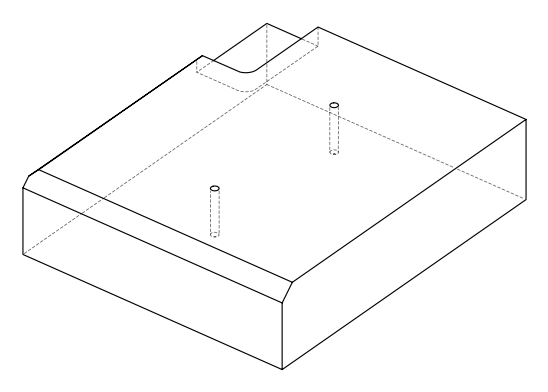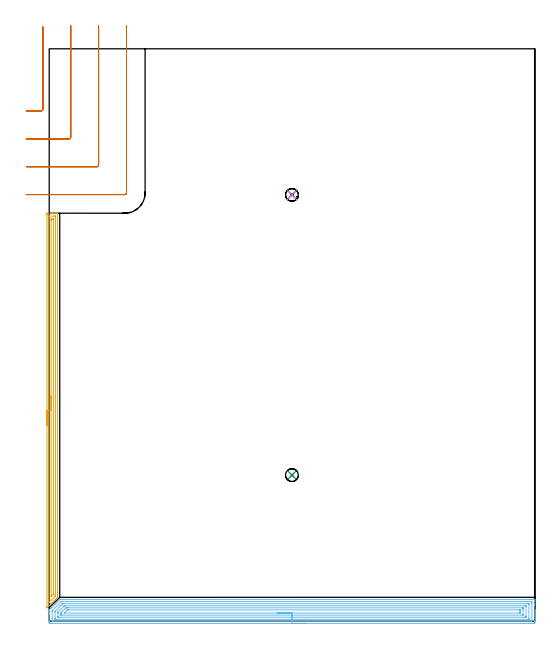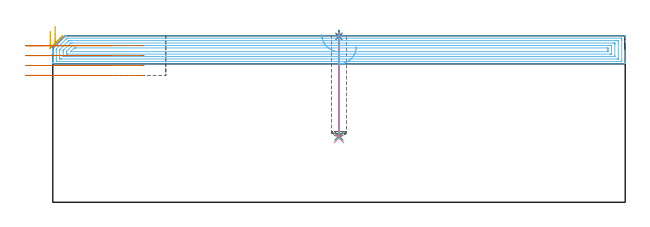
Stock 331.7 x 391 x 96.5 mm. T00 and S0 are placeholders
(PLAN: 7 operations, 3 tool changes, 27.7 min)
(1 SPOT_DRILL | STEP1POCKET | NXT0321_9005460120000 | 0.03 min | 1 mm3)
(2 SPOT_DRILL_1 | STEP1POCKET_1 | NXT0321_9005460120000 | 0.03 min | 2 mm3)
(3 DRILL_BLIND_HOLE_INTO_CENTER | STEP1POCKET | UGT0301_203 | 0.24 min | 3335 mm3)
(4 DRILL_BLIND_HOLE_INTO_CENTER_1 | STEP1POCKET_1 | UGT0301_203 | 0.25 min | 3394 mm3)
(5 AREA_MILL | FG_CHAMFER_SURFACE | UGT0205_001 | 6.58 min | 7221 mm3)
(6 AREA_MILL_1 | FG_CHAMFER_SURFACE_1 | UGT0205_001 | 16.15 min | 43905 mm3)
(7 MILL_CORNER_NOTCH_RECTANGULAR | CORNER_NOTCH_RECTANGULAR | UGT0201_109 | Follow Part, ap 6.35, ae 75% | 4.45 min | 168011 mm3)
(TOOL NXT0321_9005460120000 | NC Spot Drill, 142deg, 12mm, Carbide, Uncoated | D12 PA142 FL30 Z2)
(TOOL UGT0301_203 | Twist Drill 8.7 mm | D8.7 PA118 FL80 Z2)
(TOOL UGT0205_001 | Chamfer Mill 20 x 3 x 45 deg. | D20 FL50 Z2)
(TOOL UGT0201_109 | End Mill 25.4 mm | D25.4 FL25 Z2)
(OP 1 SPOT_DRILL)
G17 G21 G94 G90
T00 M6
G54
G17 G0 G90 X165.8 Y99.8 S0 M3
G43 Z106.5 H0
G94 G81 G98 Z96.126 F250. R99.5
G80
M5
M2
(OP 2 SPOT_DRILL_1)
G17 G21 G94 G90
T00 M6
G54
G17 G0 G90 X165.8 Y291.2 S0 M3
G43 Z106.5 H0
G94 G81 G98 Z96.126 F250. R99.5
G80
M5
M2
(OP 3 DRILL_BLIND_HOLE_INTO_CENTER)
G17 G21 G94 G90
T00 M6
G54
G17 G0 G90 X165.8 Y99.8 S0 M3
G43 Z106.5 H0
G94 G81 G98 Z38.3 F250. R98.5
G80
M5
M2
(OP 4 DRILL_BLIND_HOLE_INTO_CENTER_1)
G17 G21 G94 G90
T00 M6
G54
G17 G0 G90 X165.8 Y291.2 S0 M3
G43 Z106.5 H0
G94 G81 G98 Z37.3 F250. R98.5
G80
M5
M2
(OP 5 AREA_MILL)
G17 G21 G94 G90
T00 M6
G54
G17 G0 G90 X-1.5 Y133.9 S1061 M3
G43 Z106.5 H0
Z99.3
G94 G1 Y133.938 Z98.428 F250.
Y134.052 Z97.564
Y134.241 Z96.712
Y134.503 Z95.88
Y134.837 Z95.074
Y135.24 Z94.3
Y135.708 Z93.564
Y136.24 Z92.872
Y136.829 Z92.229
Y137.472 Z91.64
Y138.164 Z91.108
Y138.9 Z90.64
Y139.674 Z90.237
Y140.48 Z89.903
Y141.312 Z89.641
Y142.164 Z89.452
Y143.028 Z89.338
Y143.9 Z89.3
Y277.719
X-1.499 Y278.105 Z89.301
X-1.494 Y278.605 Z89.303
X-1.491 Y278.692 Z89.305
X-0.998 Y278.7 Z89.799
X1.657 Z92.452
X2.246 Z93.043
X2.543 Z93.339
X4.313 Z95.108
X4.906 Z95.705
X5.198 Z95.997
X5.364 Z96.163
X5.681 Y278.693 Z96.472
X5.697 Y278.691 Z96.488
X5.7 Y278.551 Z96.5
Y16.829
Y16.305 Z96.482
X5.648 Y16.247 Z96.446
X4.892 Y15.492 Z95.692
X4.608 Y15.205 Z95.403
X4. Y14.6 Z94.8
X3.723 Y14.32 Z94.517
X3.033 Y13.633 Z93.833
X2.664 Y13.262 Z93.46
X2.121 Y12.72 Z92.92
X1.772 Y12.371 Z92.569
X1.208 Y11.808 Z92.008
X0.881 Y11.479 Z91.677
X0.296 Y10.896 Z91.096
X-0.408 Y10.192 Z90.392
X-1.35 Y9.249 Z89.448
X-1.44 Y9.164 Z89.358
X-1.492 Y9.118 Z89.306
X-1.498 Y9.22 Z89.301
X-1.499 Y9.249
X-1.5 Y143.9 Z89.3
X-0.086 Z90.714
Y276.321
X-0.084 Y276.537 Z90.716
X-0.081 Y276.645 Z90.719
X-0.079 Y276.69 Z90.721
X0.021 Y276.692 Z90.821
X0.398 Y276.699 Z91.198
X3.428 Y276.7 Z94.228
X3.938 Y276.699 Z94.738
X4.163 Y276.694 Z94.963
X4.256 Y276.69 Z95.056
X4.279 Y276.679 Z95.079
X4.281 Y276.638 Z95.081
X4.284 Y276.542 Z95.084
X4.286 Y276.349 Z95.086
Y276.321
Y17.721
X4.284 Y17.505 Z95.084
X4.281 Y17.397 Z95.081
X4.279 Y17.347 Z95.079
X4.25 Y17.312 Z95.05
X4.044 Y17.099 Z94.844
X3.779 Y16.829 Z94.579
X0.049 Y13.099 Z90.849
X-0.038 Y13.016 Z90.762
X-0.07 Y12.987 Z90.73
X-0.077 Y12.983 Z90.723
X-0.079 Y12.998 Z90.721
X-0.083 Y13.076 Z90.717
X-0.086 Y13.235 Z90.714
Y13.262
Y143.9
X1.328 Z92.128
X1.329 Y273.646 Z92.129
X1.33 Y273.976 Z92.13
X1.336 Y274.538 Z92.136
X1.342 Y274.69 Z92.142
X1.499 Y274.697 Z92.299
X1.657 Y274.699 Z92.457
X2.382 Y274.7 Z93.182
X2.543 Y274.698 Z93.343
X2.703 Y274.695 Z93.503
X2.81 Y274.69 Z93.61
X2.865 Y274.68 Z93.665
X2.867 Y274.648 Z93.667
X2.869 Y274.538 Z93.669
X2.871 Y274.207 Z93.671
Y19.173
X2.867 Y18.613 Z93.667
X2.864 Y18.448 Z93.664
X2.861 Y18.372 Z93.661
X2.822 Y18.331 Z93.622
X2.543 Y18.043 Z93.343
X1.33 Y16.829 Z92.13
X1.329 Z92.129
Y16.831
X1.328 Y143.9 Z92.128
Y144.772 Z92.167
Y145.636 Z92.28
Y146.488 Z92.469
Y147.32 Z92.732
Y148.126 Z93.065
Y148.9 Z93.468
Y149.636 Z93.937
Y150.328 Z94.468
Y150.971 Z95.057
Y151.56 Z95.701
Y152.092 Z96.393
Y152.56 Z97.128
Y152.963 Z97.902
Y153.297 Z98.708
Y153.559 Z99.54
Y153.748 Z100.392
Y153.862 Z101.257
Y153.9 Z102.128
G0 Z106.5
M5
M2
(OP 6 AREA_MILL_1)
G17 G21 G94 G90
T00 M6
G54
G17 G0 G90 X175.85 Y-1.5 S1061 M3
G43 Z106.5 H0
Z90.2
G94 G1 X175.812 Z89.328 F250.
X175.698 Z88.464
X175.509 Z87.612
X175.247 Z86.78
X174.913 Z85.974
X174.51 Z85.2
X174.042 Z84.464
X173.51 Z83.772
X172.921 Z83.129
X172.278 Z82.54
X171.586 Z82.009
X170.85 Z81.54
X170.076 Z81.137
X169.27 Z80.803
X168.438 Z80.541
X167.586 Z80.352
X166.722 Z80.238
X165.85 Z80.2
X0.615
X0.04 Y-1.494 Z80.204
X0.008 Y-1.492 Z80.206
X0.003 Y-0.92 Z80.777
X0. Y-0.307 Z81.39
Y4.423 Z86.118
Y4.978 Z86.674
Y5.314 Z87.01
Y5.868 Z87.564
Y6.205 Z87.9
Y6.878 Z88.577
Y7.541 Z89.24
Y7.595 Z89.295
X0.002 Y7.602 Z89.301
X1.062 Y8.662 Z90.362
X1.955 Y9.555 Z91.255
X2.848 Y10.449 Z92.148
X3.741 Y11.342 Z93.041
X4.635 Y12.235 Z93.934
X5.528 Y13.128 Z94.827
X6.421 Y14.021 Z95.721
X7.076 Y14.677 Z96.374
X7.195 Y14.802 Z96.482
X7.761 Y14.8 Z96.5
X331.531
X331.69 Y14.797 Z96.488
X331.693 Y14.751 Z96.443
X331.7 Y14.362 Z96.061
Y14.003 Z95.702
Y13.33 Z95.025
Y12.102 Z93.799
Y11.548 Z93.243
Y10.935 Z92.63
Y-0.307 Z81.39
X331.697 Y-0.92 Z80.777
X331.692 Y-1.492 Z80.206
X331.66 Y-1.494 Z80.204
X331.085 Y-1.5 Z80.2
X165.85
Y-0.086 Z81.614
X2.345 Y-0.085 Z81.615
X2.233 Y-0.084 Z81.616
X2.016 Y-0.079 Z81.621
X2.01 Y-0.03 Z81.67
X2.002 Y0.369 Z82.069
X2. Y1.752 Z83.452
X2.001 Y6.604 Z88.304
X2.008 Y7.095 Z88.795
X2.01 Y7.143 Z88.843
X2.043 Y7.184 Z88.884
X2.099 Y7.246 Z88.946
X2.173 Y7.323 Z89.023
X7.761 Y12.911 Z94.611
X7.971 Y13.12 Z94.82
X8.186 Y13.33 Z95.03
X8.237 Y13.375 Z95.075
X8.429 Y13.382 Z95.082
X8.541 Y13.385 Z95.085
X329.355
X329.467 Y13.384 Z95.084
X329.683 Y13.379 Z95.079
X329.69 Y13.33 Z95.03
X329.698 Y12.931 Z94.631
X329.7 Y12.439 Z94.139
Y12.039 Z93.739
X329.699 Y0.461 Z82.161
X329.692 Y-0.03 Z81.67
X329.69 Y-0.073 Z81.627
X329.523 Y-0.081 Z81.619
X329.411 Y-0.085 Z81.615
X329.354 Y-0.086 Z81.614
X165.85
Y1.329 Z83.029
X5.081
X4.611 Y1.33 Z83.03
X4.188 Y1.333 Z83.033
X4.048 Y1.335 Z83.035
X4.01 Y1.344 Z83.044
X4.006 Y1.439 Z83.139
X4.002 Y1.564 Z83.264
X4.001 Y1.752 Z83.452
X4. Y1.939 Z83.639
X4.001 Y6.391 Z88.091
X4.006 Y6.58 Z88.28
X4.011 Y6.7 Z88.4
X4.057 Y6.749 Z88.449
X4.188 Y6.888 Z88.588
X8.848 Y11.548 Z93.248
X9.201 Y11.894 Z93.594
X9.254 Y11.943 Z93.643
X9.286 Y11.965 Z93.665
X9.335 Y11.966 Z93.666
X9.547 Y11.969 Z93.669
X10.016 Y11.971 Z93.671
X10.44 Y11.972 Z93.672
X326.619 Y11.971 Z93.671
X327.089 Y11.97 Z93.67
X327.512 Y11.967 Z93.667
X327.652 Y11.965 Z93.665
X327.69 Y11.956 Z93.656
X327.694 Y11.861 Z93.561
X327.698 Y11.736 Z93.436
X327.699 Y11.548 Z93.248
X327.7 Y11.361 Z93.061
X327.699 Y1.752 Z83.452
X327.698 Y1.566 Z83.266
X327.691 Y1.377 Z83.077
X327.688 Y1.335 Z83.035
X327.67 Y1.333 Z83.033
X327.618 Y1.331 Z83.031
X327.512 Y1.329 Z83.029
X165.85
Y2.743 Z84.443
X6.767
X6.06 Y2.748 Z84.448
X6.021 Y2.749 Z84.449
X6.01 Y2.755 Z84.455
X6.007 Y2.777 Z84.477
X6.003 Y2.881 Z84.581
X6.001 Y3.09 Z84.79
X6. Y3.507 Z85.207
Y5.288 Z86.988
X6.002 Y6.177 Z87.877
X6.006 Y6.205 Z87.905
X6.017 Y6.256 Z87.956
X6.06 Y6.304 Z88.004
X6.138 Y6.386 Z88.086
X6.258 Y6.509 Z88.209
X6.41 Y6.661 Z88.361
X9.978 Y10.228 Z91.928
X10.134 Y10.382 Z92.082
X10.26 Y10.503 Z92.203
X10.3 Y10.539 Z92.239
X10.343 Y10.55 Z92.25
X10.44 Y10.554 Z92.254
X10.542 Y10.556 Z92.256
X11.333 Y10.557 Z92.257
X324.934
X325.64 Y10.552 Z92.252
X325.679 Y10.551 Z92.251
X325.69 Y10.545 Z92.245
X325.693 Y10.523 Z92.223
X325.697 Y10.419 Z92.119
X325.699 Y10.21 Z91.91
X325.7 Y9.793 Z91.493
X325.699 Y3.1 Z84.8
X325.697 Y2.884 Z84.584
X325.693 Y2.776 Z84.476
X325.69 Y2.754 Z84.454
X325.675 Y2.75 Z84.45
X325.621 Y2.747 Z84.447
X324.833 Y2.743 Z84.443
X324.732
X165.85
Y4.157 Z85.857
X8.654 Y4.158 Z85.858
X8.024 Y4.161 Z85.861
X8.017 Y4.163 Z85.863
X8.006 Y4.179 Z85.879
X8.003 Y4.423 Z86.123
X8. Y5.075 Z86.775
X8.002 Y5.314 Z87.014
X8.007 Y5.64 Z87.34
X8.011 Y5.8 Z87.5
X8.087 Y5.88 Z87.58
X8.404 Y6.205 Z87.905
X11.076 Y8.877 Z90.577
X11.205 Y9.004 Z90.704
X11.333 Y9.128 Z90.828
X11.963 Y9.139 Z90.839
X12.226 Y9.141 Z90.841
X12.852 Y9.143 Z90.843
X13.12
X323.046 Y9.142 Z90.842
X323.676 Y9.139 Z90.839
X323.683 Y9.137 Z90.837
X323.694 Y9.121 Z90.821
X323.697 Y8.877 Z90.577
X323.7 Y8.225 Z89.925
Y7.986 Z89.686
Y4.662 Z86.362
X323.699 Y4.423 Z86.123
X323.697 Y4.261 Z85.961
X323.693 Y4.18 Z85.88
X323.691 Y4.165 Z85.865
X323.656 Y4.163 Z85.863
X323.581 Y4.16 Z85.86
X323.313 Y4.157 Z85.857
X165.85
Y5.571 Z87.271
X10.44
X10.27 Y5.573 Z87.273
X10.241 Y5.575 Z87.275
X10.238 Y5.577 Z87.277
X10.24 Y5.582 Z87.282
X10.279 Y5.629 Z87.329
X10.317 Y5.669 Z87.369
X10.346 Y5.698 Z87.398
X11.985 Y7.336 Z89.036
X12.226 Y7.576 Z89.276
X12.37 Y7.71 Z89.41
X12.392 Y7.722 Z89.422
X12.42 Y7.725 Z89.425
X12.486 Y7.727 Z89.427
X13.12 Y7.729 Z89.429
X13.377
X321.26 Y7.728 Z89.428
X321.519 Y7.727 Z89.427
X321.634 Y7.724 Z89.424
X321.684 Y7.722 Z89.422
X321.69 Y7.695 Z89.395
X321.697 Y7.55 Z89.25
X321.699 Y7.095 Z88.795
X321.7 Y6.657 Z88.357
X321.699 Y6.205 Z87.905
X321.697 Y5.768 Z87.468
X321.69 Y5.62 Z87.32
X321.687 Y5.578 Z87.278
X321.656 Y5.576 Z87.276
X321.577 Y5.574 Z87.274
X321.26 Y5.572 Z87.272
X321.002 Y5.571 Z87.271
X165.85
X164.978 Z87.309
X164.114 Z87.423
X163.262 Z87.612
X162.43 Z87.874
X161.624 Z88.208
X160.85 Z88.611
X160.114 Z89.08
X159.422 Z89.611
X158.779 Z90.2
X158.19 Z90.843
X157.658 Z91.535
X157.19 Z92.271
X156.787 Z93.045
X156.453 Z93.851
X156.191 Z94.683
X156.002 Z95.535
X155.888 Z96.4
X155.85 Z97.271
G0 Z106.5
M5
M2
(OP 7 MILL_CORNER_NOTCH_RECTANGULAR)
G17 G21 G94 G90
T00 M6
G54
G17 G0 G90 X-15.7 Y348.55 S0 M3
G43 Z106.5 H0
Z90.75
G94 G1 X-12.7 F250.
X-5.614 F500.
G3 X-4.35 Y349.814 R1.27
G1 Y402.932
Y405.932 F250.
G0 Z106.5
X-15.7 Y329.5
Z90.75
G1 X-12.7
X13.436 F500.
G3 X14.7 Y330.764 R1.27
G1 Y403.7
Y406.7 F250.
G0 Z106.5
X-15.7 Y310.45
Z90.75
G1 X-12.7
X32.485 F500.
G3 X33.75 Y311.715 R1.27
G1 Y403.7
Y406.7 F250.
G0 Z106.5
X-15.7 Y291.4
Z90.75
G1 X-12.7
X51.535 F500.
G3 X52.8 Y292.665 R1.27
G1 Y403.7
Y406.7 F250.
G0 Z106.5
X-15.7 Y348.55
Z85.
G1 X-12.7
X-5.614 F500.
G3 X-4.35 Y349.814 R1.27
G1 Y402.932
Y405.932 F250.
G0 Z106.5
X-15.7 Y329.5
Z85.
G1 X-12.7
X13.436 F500.
G3 X14.7 Y330.764 R1.27
G1 Y403.7
Y406.7 F250.
G0 Z106.5
X-15.7 Y310.45
Z85.
G1 X-12.7
X32.486 F500.
G3 X33.75 Y311.714 R1.27
G1 Y403.7
Y406.7 F250.
G0 Z106.5
X-15.7 Y291.4
Z85.
G1 X-12.7
X51.535 F500.
G3 X52.8 Y292.665 R1.27
G1 Y403.7
Y406.7 F250.
G0 Z106.5
X-15.7 Y348.55
Z79.25
G1 X-12.7
X-5.614 F500.
G3 X-4.35 Y349.814 R1.27
G1 Y402.932
Y405.932 F250.
G0 Z106.5
X-15.7 Y329.5
Z79.25
G1 X-12.7
X13.436 F500.
G3 X14.7 Y330.764 R1.27
G1 Y403.7
Y406.7 F250.
G0 Z106.5
X-15.7 Y310.45
Z79.25
G1 X-12.7
X32.486 F500.
G3 X33.75 Y311.714 R1.27
G1 Y403.7
Y406.7 F250.
G0 Z106.5
X-15.7 Y291.4
Z79.25
G1 X-12.7
X51.535 F500.
G3 X52.8 Y292.665 R1.27
G1 Y403.7
Y406.7 F250.
G0 Z106.5
X-15.7 Y348.55
Z73.5
G1 X-12.7
X-5.614 F500.
G3 X-4.35 Y349.814 R1.27
G1 Y402.932
Y405.932 F250.
G0 Z106.5
X-15.7 Y329.5
Z73.5
G1 X-12.7
X13.436 F500.
G3 X14.7 Y330.764 R1.27
G1 Y403.7
Y406.7 F250.
G0 Z106.5
X-15.7 Y310.45
Z73.5
G1 X-12.7
X32.486 F500.
G3 X33.75 Y311.714 R1.27
G1 Y403.7
Y406.7 F250.
G0 Z106.5
X-15.7 Y291.4
Z73.5
G1 X-12.7
X51.535 F500.
G3 X52.8 Y292.665 R1.27
G1 Y403.7
Y406.7 F250.
G0 Z106.5
M5
M2
